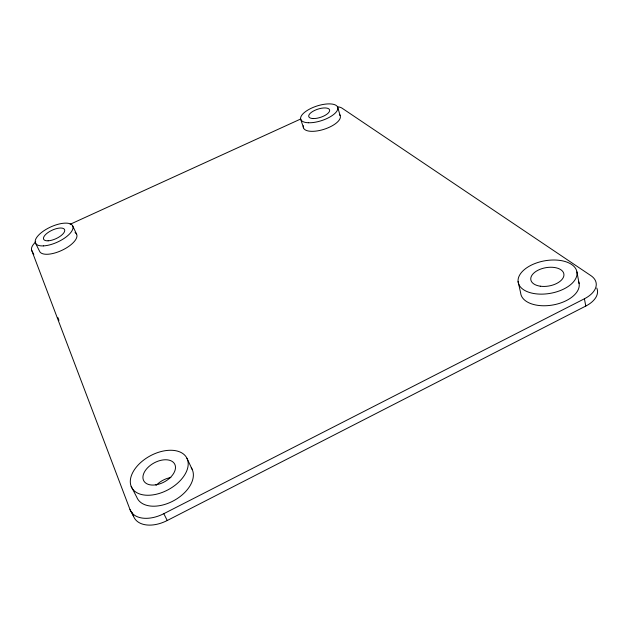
<?xml version="1.0" encoding="UTF-8"?>
<svg xmlns="http://www.w3.org/2000/svg" width="629" height="629" viewBox="0 0 629 629"><rect width="100%" height="100%" fill="white"/><g stroke="black" fill="none" stroke-linecap="round" stroke-linejoin="round"><path stroke-width="0.94" d="M35.696 241.953A19.004 7.752 -24.9 0 0 31.662 250.271L129.999 509.553L133.521 516.26A29.398 18.611 -29.7 0 0 167.243 520.505L585.772 306.064A27.998 15.867 -9 0 0 596.772 288.027M129.999 509.553A29.524 18.516 -29.5 0 0 163.807 513.689L584.42 298.775A28.116 15.78 -9.2 0 0 590.914 275.651L342.003 108.141A17.974 7.155 -17.9 0 0 338.08 106.844M70.133 224.286L300.638 119.03M131.17 486.366L136.76 497.185A31.033 19.334 -28.7 0 0 173.643 500.731A31.033 19.334 -28.7 0 0 191.24 467.748M163.807 513.689L167.243 520.505M31.662 250.271L33.801 254.525M35.405 242.912L39.541 251.199A20.387 8.397 -24.8 0 0 63.906 249.336A20.387 8.397 -24.8 0 0 75.024 232.541M72.673 225.882L76.604 234.192M186.939 458.266A31.261 19.169 -28.5 0 1 152.737 494.913A31.261 19.169 -28.5 0 1 138.073 465.106A31.261 19.169 -28.5 0 1 186.939 458.266L192.073 469.195M57.923 317.621L58.969 320.365M132.129 512.596L133.521 516.26M300.764 119.368L303.493 127.836M337.608 107.04L340.171 115.587M518.092 281.462L520.639 292.862A29.618 16.661 -9.9 0 0 553.544 304.861A29.618 16.661 -9.9 0 0 578.672 281.871M576.927 271.925A29.822 16.503 -10.1 0 1 535.216 293.735A29.822 16.503 -10.1 0 1 530.522 265.532A29.822 16.503 -10.1 0 1 576.927 271.925L579.12 283.577M584.42 298.775L585.772 306.064M156.401 485.148A17.376 10.921 -28.9 0 1 170.891 477.521M339.353 114.439A19.342 7.776 -18 0 1 323.864 129.354A19.342 7.776 -18 0 1 303.469 125.729M155.363 484.896A17.581 10.779 -28.5 0 0 174.831 464.367A17.581 10.779 -28.5 0 0 147.422 467.976A17.581 10.779 -28.5 0 0 155.363 484.896M540.264 286.195A16.771 9.278 -10.1 0 0 563.891 274.04A16.771 9.278 -10.1 0 0 537.921 270.281A16.771 9.278 -10.1 0 0 540.264 286.195M48.095 240.813A11.526 4.662 -24.7 0 0 64.716 230.843A11.526 4.662 -24.7 0 0 49.471 231.598A11.526 4.662 -24.7 0 0 48.095 240.813M313.022 118.551A10.929 4.309 -18 0 0 329.604 110.901A10.929 4.309 -18 0 0 314.925 110.287A10.929 4.309 -18 0 0 313.022 118.551M308.383 122.757A19.428 7.666 -18 0 0 337.765 109.092A19.428 7.666 -18 0 0 311.544 108.117A19.428 7.666 -18 0 0 308.383 122.757M43.55 245.892A20.49 8.287 -24.7 0 0 72.988 228.099A20.49 8.287 -24.7 0 0 45.752 229.577A20.49 8.287 -24.7 0 0 43.55 245.892"/></g></svg>
